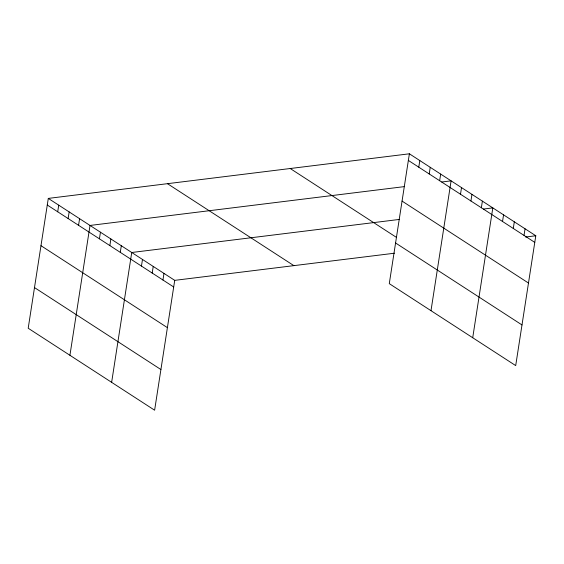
<?xml version="1.0" encoding="UTF-8"?>
<svg xmlns="http://www.w3.org/2000/svg" width="564" height="564" viewBox="0 0 564 564"><rect width="100%" height="100%" fill="white"/><g stroke="black" fill="none" stroke-linecap="round" stroke-linejoin="round"><path stroke-width="0.85" d="M48.3 198.401L28.2 328.241L154.621 410.204L174.72 280.357L48.3 198.401L409.379 153.796L535.8 235.759L515.7 365.599L389.28 283.643L409.379 153.796M57.704 211.789L58.734 205.162M68.131 218.55L69.16 211.923M78.565 225.311L79.587 218.684M69.922 355.292L90.021 225.445L404.289 186.628M99.426 238.84L100.448 232.206M109.853 245.601L110.882 238.974M120.28 252.362L121.309 245.735M111.637 382.336L131.736 252.496L399.192 219.452M141.458 266.088L142.488 259.461M152.202 273.054L153.232 266.427M162.947 280.019L163.976 273.392M418.784 167.191L419.806 160.557M429.211 173.952L430.24 167.318M439.645 180.713L440.667 174.086M430.995 310.686L451.094 180.847L441.739 182.003M460.499 194.235L461.528 187.608M470.933 200.995L471.955 194.368M481.36 207.756L482.389 201.129M472.717 337.73L492.816 207.89L483.454 209.047M502.538 221.483L503.56 214.856M513.282 228.448L514.312 221.821M524.026 235.421L525.056 228.787M174.72 280.357L394.476 253.215M525.585 237.021L535.8 235.759M408.35 160.423L534.771 242.386M402.061 201.087L528.482 283.043M290.22 168.516L396.584 237.472M395.575 242.978L521.996 324.942M167.459 183.681L293.879 265.644M47.277 205.028L173.698 286.984M40.982 245.692L167.402 327.649M34.496 287.584L160.916 369.54"/></g></svg>
